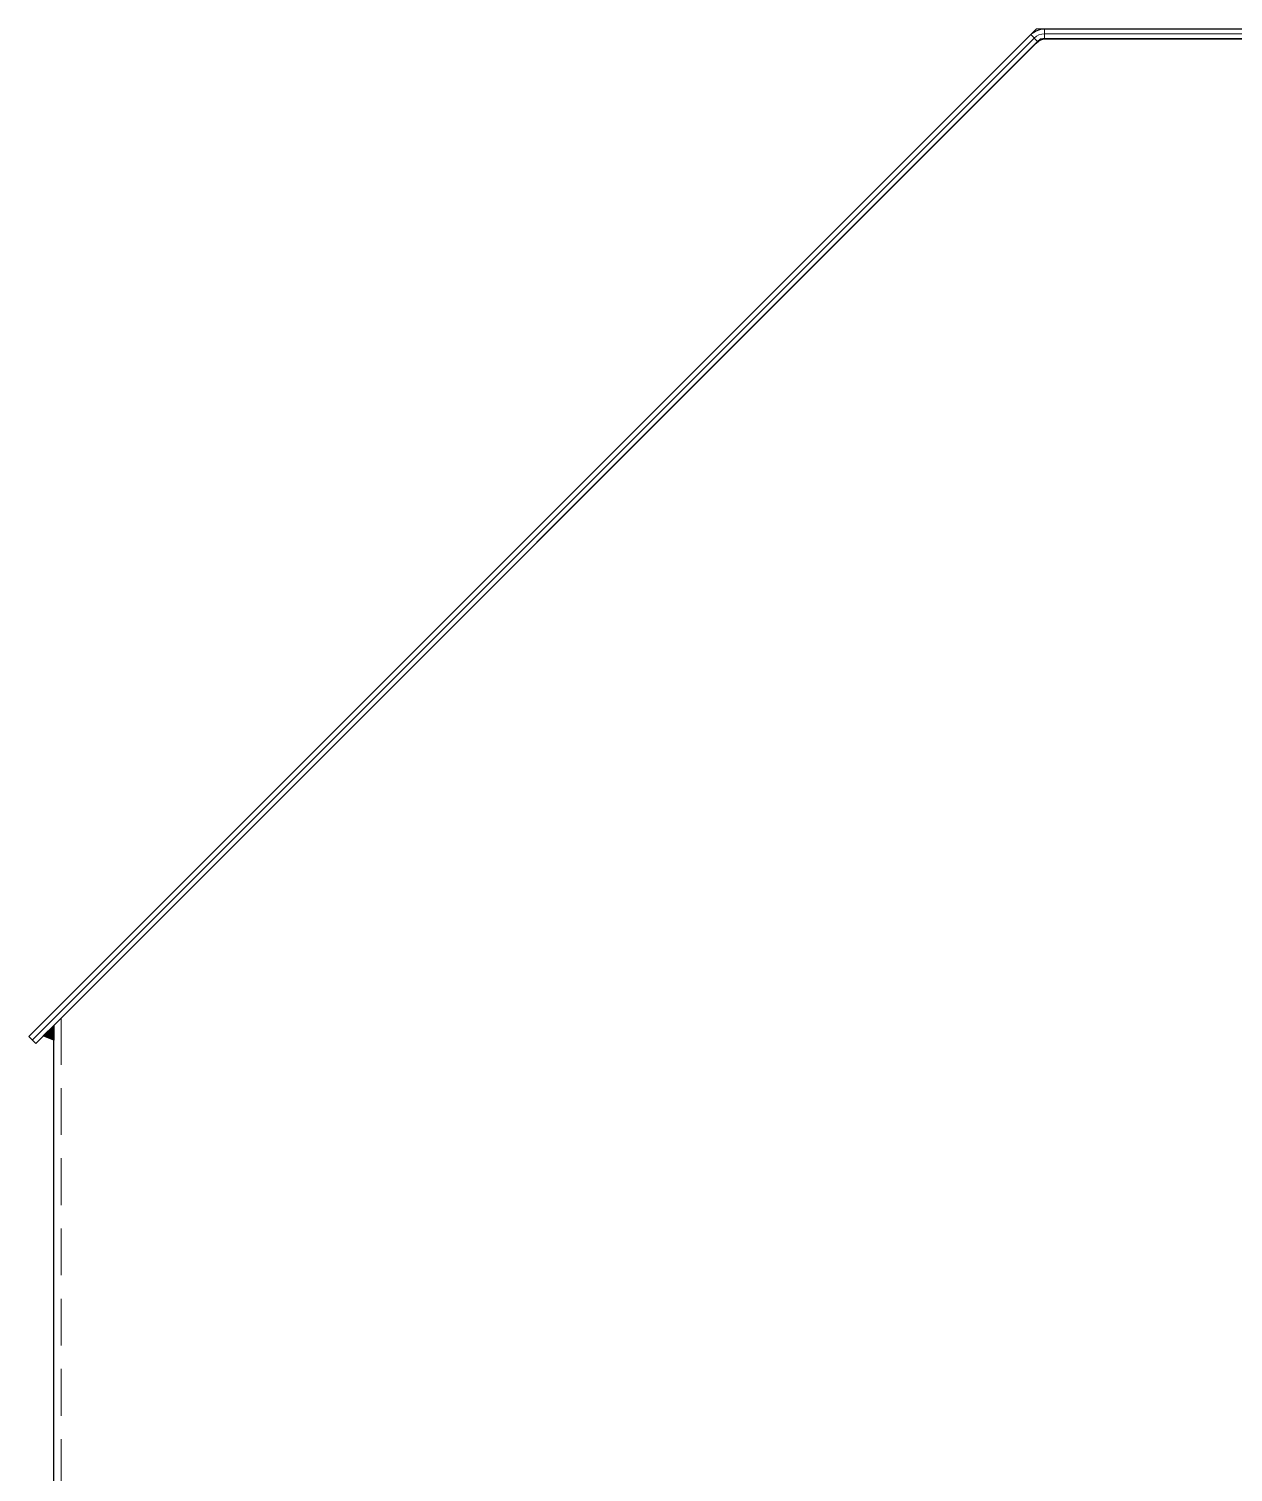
# Model space of a CAD drawing. Header units: millimetres. Extents: x 0 to 51411, y 0 to 16902.
# Drawn here: x 3016.4 to 3261.5, y 12163.9 to 12457.6 of the extents above; entities that cross this region are included whole.
import ezdxf

# ---------------------------------------------------------------- set-up
doc = ezdxf.new("R2010")
doc.units = ezdxf.units.MM
doc.linetypes.add('HIDDEN2', pattern=[4.7625, 3.175, -1.5875])
doc.layers.add('01_外形線', color=7, linetype='Continuous', lineweight=25)
doc.layers.add('03_かくれ線', color=6, linetype='HIDDEN2', lineweight=13)
doc.layers.add('10_補助線', color=8, linetype='Continuous', lineweight=13, plot=False)

msp = doc.modelspace()

# ---------------------------------------------------------------- hatches: boundary and pattern name
at = {"layer": '01_外形線'}
h = msp.add_hatch(color=4, dxfattribs=at)
h.dxf.hatch_style = 1
h.paths.add_polyline_path([(3021.467, 12254.812), (3021.467, 12251.812), (3019.346, 12252.69)])

# ---------------------------------------------------------------- linework, layer by layer
at = {"layer": '01_外形線', "color": 4}
for points in [[(3223.124, 12455.64, 0.1989124), (3221.71, 12455.054), (3017.82, 12251.165), (3016.406, 12252.579), (3220.295, 12456.469, -0.1989124), (3223.124, 12457.64), (3321.467, 12457.64), (3401.467, 12457.64), (3401.467, 12455.64), (3321.467, 12455.64)], [(3316.467, 12277.64), (3276.467, 12277.64, 0.4142136), (3271.467, 12272.64), (3271.467, 12202.64, 0.4142136), (3276.467, 12197.64), (3316.467, 12197.64, -0.4142136), (3321.467, 12192.64), (3321.467, 11789.64), (3021.467, 11789.64), (3021.467, 12254.812), (3221.417, 12454.762, -0.1989124), (3223.538, 12455.64), (3321.467, 12455.64), (3321.467, 12282.64, -0.4142136)]]:
    msp.add_lwpolyline(points, format="xyb", close=True, dxfattribs=at)
msp.add_lwpolyline([(3021.467, 12254.812), (3021.467, 12251.812), (3019.346, 12252.69), (3021.467, 12254.812)], dxfattribs=at)
at = {"layer": '03_かくれ線', "color": 4, "ltscale": 3}
msp.add_line((3022.967, 11789.64), (3022.967, 12256.312), dxfattribs=at)
at = {"layer": '10_補助線', "color": 4}
for p, q in [((3223.124, 12457.64), (3223.124, 12455.64)), ((3221.003, 12455.762), (3017.113, 12251.872)), ((3220.295, 12456.469), (3221.71, 12455.054)), ((3401.467, 12456.64), (3223.124, 12456.64))]:
    msp.add_line(p, q, dxfattribs=at)
for points in [[(3223.124, 12457.64), (3221.467, 12457.64), (3220.295, 12456.469)], [(3223.124, 12455.64), (3222.295, 12455.64), (3221.71, 12455.054)]]:
    msp.add_lwpolyline(points, dxfattribs=at)
msp.add_arc((3223.124, 12453.64), 3, 90, 135, dxfattribs=at)

doc.saveas('drawing.dxf')
